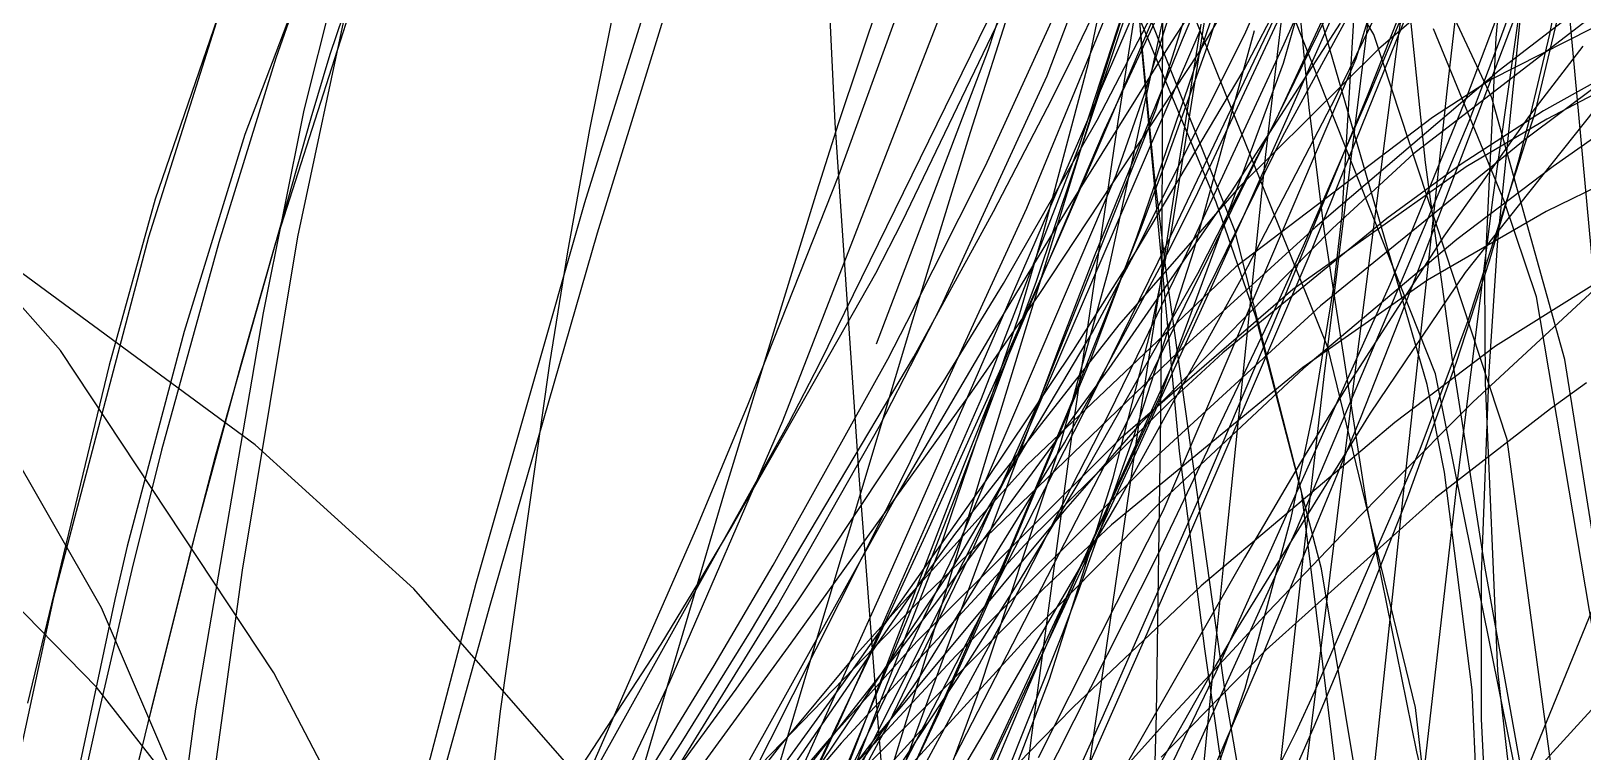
# Model space of a CAD drawing. Header units: metres. Extents: x -233 to 379, y -58 to 1087.
# Drawn here: x -82.9 to -48.05, y 46.61 to 62.79 of the extents above; entities that cross this region are included whole.
import ezdxf

# ---------------------------------------------------------------- set-up
doc = ezdxf.new("R2010")
doc.units = ezdxf.units.M

msp = doc.modelspace()

# ---------------------------------------------------------------- linework, layer by layer
for p, q in [((-51.148, 70.192, -1284.601), (-52.209, 62.617, -1287.804)), ((-57.643, 61.021, -1391.62), (-54.891, 69.803, -1385.374)), ((-52.754, 62.717, -1387.564), (-56.943, 69.758, -1391.464)), ((-73.72, 69.591, -1275.348), (-76.194, 62.264, -1276.696)), ((-50.099, 61.29, -1384.607), (-54.002, 69.622, -1389.727)), ((-74.883, 68.526, -1281.023), (-76.779, 61.019, -1282.481)), ((-54.212, 68.429, -1284.834), (-55.182, 60.018, -1287.117)), ((-62.256, 68.214, -1275.44), (-64.779, 60.708, -1274.847)), ((-50.659, 61.317, -1378.283), (-48.056, 68.199, -1370.291)), ((-59.154, 62.074, -1350.331), (-57.982, 67.719, -1339.246)), ((-52.426, 67.912, -1286.6), (-51.6, 59.84, -1287.36)), ((-55.87, 58.311, -1385.655), (-59.513, 67.448, -1390.302)), ((-57.896, 61.372, -1390.466), (-55.965, 67.548, -1385.932)), ((-51.554, 54.858, -1375.147), (-55.187, 67.378, -1380.859)), ((-65.164, 67.19, -1283.464), (-64.85, 60.735, -1284.885)), ((-77.485, 66.647, -1271.441), (-80.116, 59.019, -1271.721)), ((-57.301, 62.528, -1355.248), (-54.513, 66.799, -1348.033)), ((-56.679, 62.304, -1343.596), (-53.968, 66.888, -1335.39)), ((-48.976, 66.812, -1286.975), (-50.081, 59.062, -1291.173)), ((-58.937, 60.181, -1358.441), (-56.362, 66.223, -1348.458)), ((-57.38, 58.034, -1384.105), (-53.343, 66.549, -1375.185)), ((-55.65, 62.725, -1331.779), (-53.979, 66.536, -1325.935)), ((-54.764, 62.502, -1336.816), (-53.124, 66.217, -1329.763)), ((-53.144, 62.177, -1392.929), (-51.883, 66.307, -1390.037)), ((-76.027, 65.924, -1270.758), (-78.101, 60.473, -1271.255)), ((-75.246, 66.026, -1274.299), (-76.916, 58.169, -1276.164)), ((-55.659, 61.927, -1339.569), (-53.529, 66.018, -1332.051)), ((-54.204, 57.736, -1377.306), (-50.849, 66.018, -1367.252)), ((-76.218, 65.581, -1271.856), (-77.402, 62.185, -1272.029)), ((-49.743, 65.67, -1289.473), (-50.012, 62.637, -1289.493)), ((-45.039, 65.668, -1287.759), (-49.937, 61.909, -1286.682)), ((-49.905, 62.623, -1370.977), (-48.838, 65.551, -1367.348)), ((-48.8, 62.724, -1339.228), (-48.215, 65.743, -1332.204)), ((-60.254, 65.417, -1278.334), (-61.817, 60.514, -1277.002)), ((-61.403, 62.381, -1388.944), (-60.494, 65.165, -1386.133)), ((-60.539, 58.818, -1396.8), (-57.899, 65.248, -1392.681)), ((-59.519, 62.198, -1333.612), (-57.994, 65.361, -1328.96)), ((-58.233, 65.359, -1280.911), (-57.692, 59.622, -1283.147)), ((-56.701, 59.171, -1335.437), (-53.77, 65.46, -1325.514)), ((-53.6, 61.309, -1347.176), (-51.581, 65.454, -1340.381)), ((-60.083, 61.79, -1332.386), (-58.886, 64.949, -1326.845)), ((-57.76, 65.144, -1279.126), (-58.714, 62.141, -1278.647)), ((-56.488, 62.454, -1351.644), (-55.656, 64.946, -1347.436)), ((-75.331, 64.522, -1275.164), (-77.414, 58.036, -1276.561)), ((-66.017, 54.044, -1392.505), (-61.938, 64.568, -1383.545)), ((-59.304, 60.484, -1357.119), (-57.472, 64.743, -1349.973)), ((-58.961, 60.79, -1334.092), (-56.971, 64.637, -1327.373)), ((-51.366, 55.098, -1381.023), (-55.129, 64.584, -1386.107)), ((-54.778, 62.074, -1390.304), (-54.082, 64.526, -1388.47)), ((-52.889, 61.337, -1373.282), (-51.607, 64.583, -1369.195)), ((-52.815, 61.442, -1375.014), (-51.476, 64.682, -1370.497)), ((-52.189, 56.277, -1379.464), (-49.05, 64.5, -1369.396)), ((-58.107, 64.376, -1280.911), (-57.964, 62.397, -1281.699)), ((-56.388, 64.159, -1280.581), (-57.053, 62.594, -1280.224)), ((-55.62, 58.76, -1353.118), (-53.229, 64.148, -1343.898)), ((-54.93, 60.833, -1334.862), (-53.388, 64.165, -1329.834)), ((-68.923, 63.903, -1282.086), (-70.476, 58.933, -1282.109)), ((-69.662, 64.062, -1283.448), (-70.365, 60.585, -1284.479)), ((-68.417, 64.01, -1273.611), (-70.187, 58.257, -1273.397)), ((-61.473, 59.765, -1335.807), (-59.575, 63.911, -1329.685)), ((-59.36, 60.224, -1358.082), (-58.146, 63.943, -1351.885)), ((-57.158, 64.088, -1280.362), (-58.804, 60.561, -1279.484)), ((-58.707, 57.42, -1348.554), (-57.306, 63.853, -1339.395)), ((-56.291, 58.953, -1390.461), (-58.378, 63.962, -1393.075)), ((-57.497, 64.03, -1288.555), (-57.509, 57.949, -1290.833)), ((-52.972, 63.792, -1278.348), (-54.803, 60.421, -1276.847)), ((-50.751, 64.025, -1292.421), (-52.636, 62.394, -1291.123)), ((-49.37, 64.067, -1285.136), (-49.977, 58.091, -1285.12)), ((-78.52, 63.696, -1270.141), (-80.26, 58.163, -1271.007)), ((-64.76, 59.556, -1355.738), (-63.334, 63.509, -1350.166)), ((-63.344, 58.512, -1336.776), (-60.947, 63.495, -1328.666)), ((-60.334, 57.155, -1356.37), (-58.202, 63.524, -1347.473)), ((-58.071, 58.165, -1354.999), (-56.224, 63.57, -1345.033)), ((-53.781, 55.691, -1383.118), (-57.005, 63.685, -1387.043)), ((-54.435, 63.429, -1282.826), (-54.208, 61.079, -1283.442)), ((-52.816, 63.578, -1286.989), (-53.874, 55.036, -1290.737)), ((-50.863, 63.64, -1291.104), (-51.109, 61.445, -1292.045)), ((-65.189, 55.34, -1397.81), (-61.238, 63.396, -1390.617)), ((-58.114, 63.216, -1290.086), (-58.499, 60.763, -1291.015)), ((-57.869, 54.838, -1386.063), (-53.823, 63.101, -1377.852)), ((-57.286, 58.343, -1349.921), (-56.54, 63.098, -1342.006)), ((-53.463, 58.662, -1341.155), (-53.176, 63.418, -1332.629)), ((-47.701, 63.24, -1290.829), (-51.863, 60.039, -1287.966)), ((-47.243, 63.158, -1298.596), (-50.128, 61.7, -1295.622)), ((-49.131, 60.962, -1342.78), (-48.542, 63.4, -1337.081)), ((-48.37, 63.269, -1285.354), (-47.651, 55.487, -1286.321)), ((-60.755, 53.281, -1396.616), (-56.647, 62.804, -1390.972)), ((-58.14, 57.759, -1339.334), (-55.65, 62.725, -1331.779)), ((-56.633, 62.948, -1289.376), (-57.153, 59.701, -1290.557)), ((-56.782, 57.889, -1352.531), (-55.43, 62.802, -1345.549)), ((-55.946, 59.179, -1344.558), (-53.5, 62.972, -1337.571)), ((-49.816, 58.96, -1384.174), (-51.414, 62.84, -1385.995)), ((-49.264, 60.78, -1343.455), (-48.8, 62.724, -1339.228)), ((-63.915, 55.767, -1395.09), (-61.403, 62.381, -1388.944)), ((-59.642, 58.774, -1360.982), (-57.301, 62.528, -1355.248)), ((-57.053, 62.594, -1280.224), (-59.043, 57.696, -1279.71)), ((-57.964, 62.397, -1281.699), (-57.125, 53.364, -1285.549)), ((-57.383, 59.953, -1355.692), (-56.488, 62.454, -1351.644)), ((-56.762, 58.197, -1344.384), (-54.764, 62.502, -1336.816)), ((-52.636, 62.394, -1291.123), (-55.781, 59.28, -1289.589)), ((-49.756, 53.624, -1383.572), (-52.754, 62.717, -1387.564)), ((-52.209, 62.617, -1287.804), (-52.472, 60.62, -1288.719)), ((-50.611, 60.767, -1373.212), (-49.905, 62.623, -1370.977)), ((-50.012, 62.637, -1289.493), (-50.262, 57.23, -1289.782)), ((-48.054, 62.453, -1286.083), (-49.255, 60.897, -1284.858)), ((-77.402, 62.185, -1272.029), (-78.686, 58.047, -1272.632)), ((-76.194, 62.264, -1276.696), (-76.618, 60.835, -1277.129)), ((-60.266, 56.878, -1352.714), (-56.679, 62.304, -1343.596)), ((-60.18, 58.214, -1357.332), (-59.154, 62.074, -1350.331)), ((-59.975, 61.28, -1334.951), (-59.519, 62.198, -1333.612)), ((-58.714, 62.141, -1278.647), (-59.697, 58.965, -1278.503)), ((-57.518, 54.654, -1395.091), (-54.778, 62.074, -1390.304)), ((-57.478, 52.022, -1398.736), (-53.144, 62.177, -1392.929)), ((-62.462, 56.616, -1341.145), (-60.083, 61.79, -1332.386)), ((-58.084, 57.849, -1346.737), (-55.659, 61.927, -1339.569)), ((-49.937, 61.909, -1286.682), (-54.069, 58.38, -1286.723)), ((-50.128, 61.7, -1295.622), (-51.431, 60.848, -1294.616)), ((-47.319, 61.907, -1295.466), (-48.944, 60.998, -1294.02)), ((-58.534, 59.554, -1391.73), (-57.896, 61.372, -1390.466)), ((-55.03, 56.147, -1379.353), (-52.889, 61.337, -1373.282)), ((-54.302, 58.04, -1379.497), (-52.815, 61.442, -1375.014)), ((-51.109, 61.445, -1292.045), (-51.3, 59.717, -1292.799)), ((-47.533, 61.351, -1288.775), (-50.699, 57.374, -1285.532)), ((-47.743, 61.559, -1284.981), (-49.313, 60.39, -1284.443)), ((-47.794, 61.374, -1297.335), (-48.863, 60.815, -1296.236)), ((-76.779, 61.019, -1282.481), (-77.692, 56.469, -1283.773)), ((-61.29, 58.741, -1338.61), (-59.975, 61.28, -1334.951)), ((-60.242, 54.545, -1395.63), (-57.643, 61.021, -1391.62)), ((-55.674, 57.316, -1353.219), (-53.6, 61.309, -1347.176)), ((-54.208, 61.079, -1283.442), (-53.874, 58.344, -1284.232)), ((-52.383, 57.113, -1382.8), (-50.659, 61.317, -1378.283)), ((-48.944, 60.998, -1294.02), (-50.787, 59.806, -1292.672)), ((-48.463, 55.417, -1381.519), (-50.099, 61.29, -1384.607)), ((-76.618, 60.835, -1277.129), (-78.763, 53.243, -1279.794)), ((-64.779, 60.708, -1274.847), (-65.254, 59.195, -1274.944)), ((-64.85, 60.735, -1284.885), (-64.311, 52.812, -1287.317)), ((-61.065, 57.128, -1340.332), (-58.961, 60.79, -1334.092)), ((-58.499, 60.763, -1291.015), (-59.507, 53.916, -1293.789)), ((-56.704, 57.352, -1340.092), (-54.93, 60.833, -1334.862)), ((-51.431, 60.848, -1294.616), (-55.846, 57.5, -1291.967)), ((-54.483, 51.618, -1383.146), (-50.611, 60.767, -1373.212)), ((-49.255, 60.897, -1284.858), (-51.176, 58.185, -1283.434)), ((-48.863, 60.815, -1296.236), (-50.677, 59.741, -1294.608)), ((-50.631, 56.293, -1352.594), (-49.131, 60.962, -1342.78)), ((-49.494, 59.894, -1345.322), (-49.264, 60.78, -1343.455)), ((-78.101, 60.473, -1271.255), (-79.466, 56.044, -1272.281)), ((-70.365, 60.585, -1284.479), (-70.854, 57.837, -1285.424)), ((-61.817, 60.514, -1277.002), (-62.52, 58.224, -1276.746)), ((-58.804, 60.561, -1279.484), (-61.255, 54.811, -1279.268)), ((-60.353, 58.055, -1360.934), (-59.304, 60.484, -1357.119)), ((-54.803, 60.421, -1276.847), (-56.695, 56.572, -1276.101)), ((-49.313, 60.39, -1284.443), (-53.95, 56.622, -1283.6)), ((-52.472, 60.62, -1288.719), (-53.173, 55.178, -1291.278)), ((-47.82, 60.388, -1293.123), (-48.725, 59.748, -1292.503)), ((-82.236, 55.618, -1380.172), (-86.182, 60.081, -1381.534)), ((-61.561, 54.545, -1366.68), (-59.36, 60.224, -1358.082)), ((-59.802, 58.189, -1361.538), (-58.937, 60.181, -1358.441)), ((-57.973, 58.372, -1358.178), (-57.383, 59.953, -1355.692)), ((-55.182, 60.018, -1287.117), (-55.493, 57.056, -1288.12)), ((-51.863, 60.039, -1287.966), (-53.675, 58.361, -1287.217)), ((-63.233, 56.254, -1340.865), (-61.473, 59.765, -1335.807)), ((-57.153, 59.701, -1290.557), (-57.979, 54.303, -1292.686)), ((-57.692, 59.622, -1283.147), (-57.408, 57.293, -1284.156)), ((-50.677, 59.741, -1294.608), (-54.57, 56.992, -1291.922)), ((-50.787, 59.806, -1292.672), (-52.46, 58.584, -1291.692)), ((-51.3, 59.717, -1292.799), (-52.102, 52.334, -1296.092)), ((-51.6, 59.84, -1287.36), (-50.999, 55.463, -1288.086)), ((-48.725, 59.748, -1292.503), (-50.887, 58.116, -1291.248)), ((-50.152, 57.633, -1349.873), (-49.494, 59.894, -1345.322)), ((-66.798, 54.415, -1362.623), (-64.76, 59.556, -1355.738)), ((-62.163, 51.055, -1396.886), (-58.534, 59.554, -1391.73)), ((-55.781, 59.28, -1289.589), (-58.478, 56.196, -1288.92)), ((-47.437, 59.444, -1285.626), (-48.883, 58.742, -1284.432)), ((-80.116, 59.019, -1271.721), (-81.143, 55.289, -1272.478)), ((-70.476, 58.933, -1282.109), (-72.913, 50.39, -1283.218)), ((-65.254, 59.195, -1274.944), (-67.312, 52.503, -1275.69)), ((-59.697, 58.965, -1278.503), (-60.109, 57.619, -1278.549)), ((-58.694, 55.217, -1351.579), (-55.946, 59.179, -1344.558)), ((-57.349, 57.876, -1337.476), (-56.701, 59.171, -1335.437)), ((-55.4, 56.38, -1389.205), (-56.291, 58.953, -1390.461)), ((-50.081, 59.062, -1291.173), (-50.898, 52.515, -1294.992)), ((-49.1, 56.826, -1383.245), (-49.816, 58.96, -1384.174)), ((-63.199, 53.041, -1399.994), (-60.539, 58.818, -1396.8)), ((-63.079, 55.475, -1343.226), (-61.29, 58.741, -1338.61)), ((-61.192, 56.218, -1364.621), (-59.642, 58.774, -1360.982)), ((-56.43, 56.957, -1356.055), (-55.62, 58.76, -1353.118)), ((-52.46, 58.584, -1291.692), (-56.143, 55.569, -1290.092)), ((-53.646, 57.056, -1343.936), (-53.463, 58.662, -1341.155)), ((-48.883, 58.742, -1284.432), (-51.548, 57.198, -1282.758)), ((-70.187, 58.257, -1273.397), (-72.615, 49.844, -1274.347)), ((-63.935, 57.354, -1338.634), (-63.344, 58.512, -1336.776)), ((-62.52, 58.224, -1276.746), (-63.106, 56.298, -1276.649)), ((-60.697, 56.45, -1360.415), (-60.18, 58.214, -1357.332)), ((-59.587, 54.333, -1364.211), (-57.973, 58.372, -1358.178)), ((-53.675, 58.361, -1287.217), (-57.994, 53.973, -1286.077)), ((-57.899, 55.828, -1348.349), (-56.762, 58.197, -1344.384)), ((-57.752, 56.098, -1353.496), (-57.286, 58.343, -1349.921)), ((-54.069, 58.38, -1286.723), (-57.133, 55.588, -1287.184)), ((-54.378, 52.464, -1383.106), (-55.87, 58.311, -1385.655)), ((-53.874, 58.344, -1284.232), (-52.913, 52.151, -1286.231)), ((-46.008, 58.23, -1294.776), (-50.018, 55.721, -1291.923)), ((-80.26, 58.163, -1271.007), (-82.398, 50.077, -1273.293)), ((-78.686, 58.047, -1272.632), (-79.971, 53.38, -1273.73)), ((-77.414, 58.036, -1276.561), (-78.186, 55.327, -1277.422)), ((-76.916, 58.169, -1276.164), (-78.158, 50.691, -1278.943)), ((-61.701, 54.962, -1365.482), (-60.353, 58.055, -1360.934)), ((-61.328, 54.75, -1366.565), (-59.802, 58.189, -1361.538)), ((-59.497, 55.626, -1350.521), (-58.084, 57.849, -1346.737)), ((-59.099, 55.439, -1359.724), (-58.071, 58.165, -1354.999)), ((-59.035, 54.671, -1387.399), (-57.38, 58.034, -1384.105)), ((-58.978, 54.836, -1342.254), (-57.349, 57.876, -1337.476)), ((-58.134, 53.712, -1358.186), (-56.782, 57.889, -1352.531)), ((-57.509, 57.949, -1290.833), (-57.522, 55.963, -1291.659)), ((-54.894, 56.723, -1381.179), (-54.302, 58.04, -1379.497)), ((-50.887, 58.116, -1291.248), (-54.325, 55.227, -1289.886)), ((-51.176, 58.185, -1283.434), (-53.366, 54.798, -1282.558)), ((-49.977, 58.091, -1285.12), (-50.17, 55.152, -1285.288)), ((-77.865, 53.506, -1395.403), (-83.512, 57.655, -1398.571)), ((-70.854, 57.837, -1285.424), (-71.259, 55.327, -1286.375)), ((-60.109, 57.619, -1278.549), (-61.264, 53.827, -1278.854)), ((-55.846, 57.5, -1291.967), (-60.54, 53.043, -1290.595)), ((-59.043, 57.696, -1279.71), (-59.82, 55.675, -1279.824)), ((-59.064, 56.032, -1341.948), (-58.14, 57.759, -1339.334)), ((-57.838, 49.266, -1386.233), (-54.204, 57.736, -1377.306)), ((-50.891, 55.358, -1354.232), (-50.152, 57.633, -1349.873)), ((-47.052, 57.683, -1282.668), (-50.525, 54.463, -1281.049)), ((-67.19, 51.623, -1347.509), (-63.935, 57.354, -1338.634)), ((-62.058, 52.55, -1362.452), (-60.334, 57.155, -1356.37)), ((-59.805, 53.447, -1353.946), (-58.707, 57.42, -1348.554)), ((-59.264, 52.834, -1346.828), (-56.704, 57.352, -1340.092)), ((-58.512, 52.179, -1360.332), (-55.674, 57.316, -1353.219)), ((-57.408, 57.293, -1284.156), (-56.08, 47.853, -1288.512)), ((-51.548, 57.198, -1282.758), (-54.342, 55.237, -1281.715)), ((-50.699, 57.374, -1285.532), (-52.832, 54.213, -1284.384)), ((-50.262, 57.23, -1289.782), (-50.249, 54.897, -1290.007)), ((-62.412, 54.925, -1344.015), (-61.065, 57.128, -1340.332)), ((-61.775, 54.696, -1356.233), (-60.266, 56.878, -1352.714)), ((-54.57, 56.992, -1291.922), (-58.442, 53.645, -1290.324)), ((-58.026, 53.455, -1361.464), (-56.43, 56.957, -1356.055)), ((-56.294, 48.409, -1391.09), (-52.383, 57.113, -1382.8)), ((-55.493, 57.056, -1288.12), (-56.119, 50.914, -1290.374)), ((-54.114, 54.218, -1348.691), (-53.646, 57.056, -1343.936)), ((-47.452, 47.082, -1379.667), (-49.1, 56.826, -1383.245)), ((-77.692, 56.469, -1283.773), (-79.208, 47.576, -1286.838)), ((-63.847, 53.921, -1345.584), (-62.462, 56.616, -1341.145)), ((-56.695, 56.572, -1276.101), (-59.379, 50.683, -1276.087)), ((-53.95, 56.622, -1283.6), (-57.89, 53.001, -1283.829)), ((-57.615, 51.004, -1387.928), (-54.894, 56.723, -1381.179)), ((-63.106, 56.298, -1276.649), (-65.443, 48.532, -1276.871)), ((-63.662, 55.425, -1342.045), (-63.233, 56.254, -1340.865)), ((-63.526, 52.243, -1369.812), (-61.192, 56.218, -1364.621)), ((-62.495, 51.165, -1369.059), (-60.697, 56.45, -1360.415)), ((-58.478, 56.196, -1288.92), (-62.169, 51.493, -1288.734)), ((-56.569, 52.542, -1383.299), (-55.03, 56.147, -1379.353)), ((-53.926, 50.717, -1386.672), (-55.4, 56.38, -1389.205)), ((-53.044, 54.118, -1381.945), (-52.189, 56.277, -1379.464)), ((-51.713, 53.403, -1358.245), (-50.631, 56.293, -1352.594)), ((-79.466, 56.044, -1272.281), (-80.739, 51.227, -1273.825)), ((-62.206, 50.747, -1349.877), (-59.064, 56.032, -1341.948)), ((-58.708, 54.177, -1351.029), (-57.899, 55.828, -1348.349)), ((-58.606, 52.761, -1358.581), (-57.752, 56.098, -1353.496)), ((-57.522, 55.963, -1291.659), (-57.539, 54.145, -1292.441)), ((-81.433, 48.061, -1387.01), (-88.853, 55.664, -1390.251)), ((-77.448, 48.383, -1377.976), (-82.236, 55.618, -1380.172)), ((-66.744, 49.316, -1351.592), (-63.079, 55.475, -1343.226)), ((-66.238, 50.804, -1348.431), (-63.662, 55.425, -1342.045)), ((-57.133, 55.588, -1287.184), (-63.028, 49.925, -1288.731)), ((-61.472, 52.678, -1355.353), (-59.497, 55.626, -1350.521)), ((-61.373, 50.032, -1368.428), (-59.099, 55.439, -1359.724)), ((-59.82, 55.675, -1279.824), (-60.252, 54.534, -1279.946)), ((-56.143, 55.569, -1290.092), (-57.307, 54.489, -1289.799)), ((-51.812, 47.605, -1379.937), (-53.781, 55.691, -1383.118)), ((-50.018, 55.721, -1291.923), (-52.282, 54.004, -1290.925)), ((-50.999, 55.463, -1288.086), (-50.255, 50.733, -1289.045)), ((-47.582, 49.869, -1378.909), (-48.463, 55.417, -1381.519)), ((-81.143, 55.289, -1272.478), (-82.978, 47.706, -1274.645)), ((-78.186, 55.327, -1277.422), (-79.179, 51.657, -1278.762)), ((-71.259, 55.327, -1286.375), (-72.367, 47.526, -1289.683)), ((-65.883, 53.99, -1398.955), (-65.189, 55.34, -1397.81)), ((-61.512, 51.379, -1358.096), (-58.694, 55.217, -1351.579)), ((-54.342, 55.237, -1281.715), (-58.638, 51.708, -1281.163)), ((-54.325, 55.227, -1289.886), (-57.575, 52.178, -1289.26)), ((-53.173, 55.178, -1291.278), (-54.225, 46.642, -1295.468)), ((-51.995, 52.312, -1359.753), (-50.891, 55.358, -1354.232)), ((-49.407, 45.373, -1376.781), (-51.366, 55.098, -1381.023)), ((-50.17, 55.152, -1285.288), (-50.343, 50.583, -1285.671)), ((-65.67, 50.026, -1351.914), (-62.412, 54.925, -1344.015)), ((-63.064, 51.867, -1369.727), (-61.701, 54.962, -1365.482)), ((-62.773, 51.563, -1370.918), (-61.328, 54.75, -1366.565)), ((-62.15, 46.523, -1393.435), (-57.869, 54.838, -1386.063)), ((-61.255, 54.811, -1279.268), (-61.993, 52.956, -1279.501)), ((-59.698, 53.548, -1344.274), (-58.978, 54.836, -1342.254)), ((-53.366, 54.798, -1282.558), (-54.394, 53.105, -1282.428)), ((-53.874, 55.036, -1290.737), (-54.083, 53.218, -1291.592)), ((-51.164, 52.891, -1374.334), (-51.554, 54.858, -1375.147)), ((-50.249, 54.897, -1290.007), (-49.976, 48.43, -1290.764)), ((-47.975, 54.892, -1283.695), (-48.786, 54.314, -1283.226)), ((-67.95, 51.649, -1366.195), (-66.798, 54.415, -1362.623)), ((-65.836, 49.053, -1364.656), (-61.775, 54.696, -1356.233)), ((-64.124, 48.676, -1374.695), (-61.561, 54.545, -1366.68)), ((-62.344, 48.167, -1393.265), (-59.035, 54.671, -1387.399)), ((-61.743, 45.607, -1399.676), (-57.518, 54.654, -1395.091)), ((-61.73, 51.209, -1397.522), (-60.242, 54.545, -1395.63)), ((-60.252, 54.534, -1279.946), (-61.385, 51.513, -1280.388)), ((-57.307, 54.489, -1289.799), (-60.493, 51.363, -1289.269)), ((-50.525, 54.463, -1281.049), (-52.364, 52.622, -1280.751)), ((-68.558, 48.192, -1397.014), (-66.017, 54.044, -1392.505)), ((-60.905, 49.876, -1357.611), (-58.708, 54.177, -1351.029)), ((-60.881, 51.261, -1368.585), (-59.587, 54.333, -1364.211)), ((-57.979, 54.303, -1292.686), (-58.942, 47.708, -1295.558)), ((-57.539, 54.145, -1292.441), (-57.637, 47.456, -1295.462)), ((-52.832, 54.213, -1284.384), (-55.834, 49.355, -1283.72)), ((-55.319, 48.611, -1387.764), (-53.044, 54.118, -1381.945)), ((-54.609, 51.868, -1352.507), (-54.114, 54.218, -1348.691)), ((-48.786, 54.314, -1283.226), (-51.366, 52.314, -1282.092)), ((-81.322, 49.846, -1377.844), (-83.552, 53.746, -1379.592)), ((-70.704, 45.343, -1405.448), (-65.883, 53.99, -1398.955)), ((-66.162, 49.85, -1352.053), (-63.847, 53.921, -1345.584)), ((-61.264, 53.827, -1278.854), (-62.744, 48.964, -1279.642)), ((-59.507, 53.916, -1293.789), (-60.451, 46.877, -1296.955)), ((-57.994, 53.973, -1286.077), (-59.677, 52.061, -1285.961)), ((-59.421, 50.117, -1362.852), (-58.134, 53.712, -1358.186)), ((-52.282, 54.004, -1290.925), (-56.627, 50.338, -1289.726)), ((-79.971, 53.38, -1273.73), (-80.635, 50.705, -1274.549)), ((-74.302, 50.269, -1393.174), (-77.865, 53.506, -1395.403)), ((-58.442, 53.645, -1290.324), (-63.009, 49.085, -1289.462)), ((-62.997, 48.214, -1352.574), (-59.698, 53.548, -1344.274)), ((-61.658, 47.859, -1361.146), (-59.805, 53.447, -1353.946)), ((-60.144, 48.906, -1368.002), (-58.026, 53.455, -1361.464)), ((-57.125, 53.364, -1285.549), (-56.555, 48.923, -1287.657)), ((-54.071, 47.991, -1367.912), (-51.713, 53.403, -1358.245)), ((-48.303, 42.866, -1379.641), (-49.756, 53.624, -1383.572)), ((-78.763, 53.243, -1279.794), (-79.369, 50.896, -1280.834)), ((-67.063, 45.379, -1403.427), (-63.199, 53.041, -1399.994)), ((-60.54, 53.043, -1290.595), (-64.437, 48.731, -1290.389)), ((-64.384, 46.089, -1400.059), (-60.755, 53.281, -1396.616)), ((-57.89, 53.001, -1283.829), (-62.134, 48.767, -1284.757)), ((-54.394, 53.105, -1282.428), (-55.658, 50.969, -1282.438)), ((-54.083, 53.218, -1291.592), (-54.341, 50.95, -1292.675)), ((-64.658, 48.164, -1362.292), (-61.472, 52.678, -1355.353)), ((-64.311, 52.812, -1287.317), (-63.907, 47.554, -1289.329)), ((-61.993, 52.956, -1279.501), (-62.431, 51.837, -1279.688)), ((-60.708, 50.448, -1350.359), (-59.264, 52.834, -1346.828)), ((-60.03, 48.243, -1365.073), (-58.606, 52.761, -1358.581)), ((-52.364, 52.622, -1280.751), (-53.293, 51.665, -1280.709)), ((-50.54, 48.001, -1372.466), (-51.164, 52.891, -1374.334)), ((-67.312, 52.503, -1275.69), (-69.751, 44.258, -1277.416)), ((-63.097, 49.907, -1365.819), (-62.058, 52.55, -1362.452)), ((-58.851, 47.37, -1388.503), (-56.569, 52.542, -1383.299)), ((-51.366, 52.314, -1282.092), (-55.166, 48.9, -1281.458)), ((-53.174, 42.72, -1379.463), (-54.378, 52.464, -1383.106)), ((-52.957, 49.865, -1363.983), (-51.995, 52.312, -1359.753)), ((-52.102, 52.334, -1296.092), (-52.304, 50.432, -1296.97)), ((-50.898, 52.515, -1294.992), (-51.823, 44.467, -1299.872)), ((-67.424, 45.26, -1377.709), (-63.526, 52.243, -1369.812)), ((-59.677, 52.061, -1285.961), (-63.881, 47.005, -1286.108)), ((-61.502, 47.036, -1366.834), (-58.512, 52.179, -1360.332)), ((-57.575, 52.178, -1289.26), (-60.421, 49.288, -1289.145)), ((-60.28, 46.481, -1401.391), (-57.478, 52.022, -1398.736)), ((-52.913, 52.151, -1286.231), (-51.792, 46.614, -1288.28)), ((-79.179, 51.657, -1278.762), (-81.487, 42.441, -1282.81)), ((-71.001, 44.699, -1374.572), (-67.95, 51.649, -1366.195)), ((-67.928, 50.384, -1349.389), (-67.19, 51.623, -1347.509)), ((-62.431, 51.837, -1279.688), (-65.065, 44.984, -1281.203)), ((-63.815, 50.175, -1371.944), (-63.064, 51.867, -1369.727)), ((-58.638, 51.708, -1281.163), (-60.166, 50.274, -1281.324)), ((-57.28, 45.469, -1389.18), (-54.483, 51.618, -1383.146)), ((-55.637, 48.042, -1358.461), (-54.609, 51.868, -1352.507)), ((-53.293, 51.665, -1280.709), (-55.12, 49.753, -1280.758)), ((-80.739, 51.227, -1273.825), (-81.018, 50.03, -1274.285)), ((-60.493, 51.363, -1289.269), (-64.713, 46.805, -1289.226)), ((-63.998, 48.912, -1374.332), (-62.773, 51.563, -1370.918)), ((-62.169, 51.493, -1288.734), (-63.185, 50.075, -1288.863)), ((-62.497, 50.07, -1360.267), (-61.512, 51.379, -1358.096)), ((-62.376, 47.856, -1373.205), (-60.881, 51.261, -1368.585)), ((-61.385, 51.513, -1280.388), (-61.881, 50.174, -1280.66)), ((-79.369, 50.896, -1280.834), (-80.137, 47.844, -1282.287)), ((-64.71, 45.495, -1377.624), (-62.495, 51.165, -1369.059)), ((-64.5, 46.204, -1399.466), (-62.163, 51.055, -1396.886)), ((-63.657, 47.223, -1399.591), (-61.73, 51.209, -1397.522)), ((-61.356, 43.598, -1395.615), (-57.615, 51.004, -1387.928)), ((-55.658, 50.969, -1282.438), (-59.375, 44.467, -1283.22)), ((-56.119, 50.914, -1290.374), (-56.283, 49.268, -1291.035)), ((-54.341, 50.95, -1292.675), (-54.948, 45.475, -1295.34)), ((-80.635, 50.705, -1274.549), (-81.396, 47.446, -1275.68)), ((-78.158, 50.691, -1278.943), (-79.149, 43.499, -1282.339)), ((-67.561, 48.546, -1351.471), (-66.238, 50.804, -1348.431)), ((-66.472, 44.4, -1359.21), (-62.206, 50.747, -1349.877)), ((-59.379, 50.683, -1276.087), (-60.72, 47.574, -1276.553)), ((-52.72, 43.459, -1383.744), (-53.926, 50.717, -1386.672)), ((-50.343, 50.583, -1285.671), (-50.338, 47.356, -1286.034)), ((-50.255, 50.733, -1289.045), (-48.878, 43.023, -1290.925)), ((-49.512, 45.715, -1362.299), (-47.471, 50.703, -1353.856)), ((-72.913, 50.39, -1283.218), (-74.72, 43.49, -1284.967)), ((-70.662, 46.102, -1390.588), (-74.302, 50.269, -1393.174)), ((-68.753, 49.03, -1351.419), (-67.928, 50.384, -1349.389)), ((-60.166, 50.274, -1281.324), (-64.245, 46.189, -1282.252)), ((-61.942, 48.496, -1353.232), (-60.708, 50.448, -1350.359)), ((-56.627, 50.338, -1289.726), (-59.499, 47.611, -1289.498)), ((-52.304, 50.432, -1296.97), (-53.397, 40.115, -1301.813)), ((-82.398, 50.077, -1273.293), (-84.541, 40.184, -1277.354)), ((-81.018, 50.03, -1274.285), (-82.976, 40.872, -1278.203)), ((-78.092, 42.323, -1374.662), (-81.322, 49.846, -1377.844)), ((-72.615, 49.844, -1274.347), (-73.87, 45.311, -1275.411)), ((-68.456, 46.141, -1357.707), (-66.162, 49.85, -1352.053)), ((-63.028, 49.925, -1288.731), (-68.153, 44.645, -1290.81)), ((-67.068, 48.018, -1355.068), (-65.67, 50.026, -1351.914)), ((-66.745, 43.687, -1379.497), (-63.815, 50.175, -1371.944)), ((-63.185, 50.075, -1288.863), (-66.456, 45.327, -1289.546)), ((-65.777, 43.424, -1373.522), (-63.097, 49.907, -1365.819)), ((-64.642, 42.981, -1367.143), (-60.905, 49.876, -1357.611)), ((-63.431, 48.844, -1362.269), (-62.497, 50.07, -1360.267)), ((-61.881, 50.174, -1280.66), (-62.745, 47.831, -1281.205)), ((-62.518, 47.473, -1372.353), (-61.373, 50.032, -1368.428)), ((-59.739, 49.26, -1363.945), (-59.421, 50.117, -1362.852)), ((-54.09, 47.179, -1368.422), (-52.957, 49.865, -1363.983)), ((-55.12, 49.753, -1280.758), (-55.927, 48.89, -1280.851)), ((-68.304, 46.808, -1354.903), (-66.744, 49.316, -1351.592)), ((-60.421, 49.288, -1289.145), (-65.888, 43.325, -1289.691)), ((-62.08, 43.413, -1371.001), (-59.739, 49.26, -1363.945)), ((-61.343, 41.37, -1393.375), (-57.838, 49.266, -1386.233)), ((-56.283, 49.268, -1291.035), (-56.94, 42.643, -1293.816)), ((-55.834, 49.355, -1283.72), (-56.295, 48.559, -1283.744)), ((-72.503, 43.271, -1359.631), (-68.753, 49.03, -1351.419)), ((-68.611, 45.25, -1369.896), (-65.836, 49.053, -1364.656)), ((-67.098, 42.379, -1381.762), (-63.998, 48.912, -1374.332)), ((-66.654, 44.735, -1368.672), (-63.431, 48.844, -1362.269)), ((-63.009, 49.085, -1289.462), (-65.025, 46.847, -1289.441)), ((-62.744, 48.964, -1279.642), (-64.916, 41.91, -1281.375)), ((-62.158, 44.659, -1373.683), (-60.144, 48.906, -1368.002)), ((-55.166, 48.9, -1281.458), (-57.522, 46.494, -1281.683)), ((-55.927, 48.89, -1280.851), (-57.351, 47.35, -1281.083)), ((-56.555, 48.923, -1287.657), (-55.326, 40.427, -1291.909)), ((-46.541, 49.008, -1280.532), (-48.105, 47.292, -1280.514)), ((-69.824, 44.871, -1356.253), (-67.561, 48.546, -1351.471)), ((-65.443, 48.532, -1276.871), (-68.168, 39.404, -1278.482)), ((-62.134, 48.767, -1284.757), (-66.804, 43.747, -1286.441)), ((-64.437, 48.731, -1290.389), (-66.101, 46.721, -1290.546)), ((-64.764, 47.264, -1376.539), (-64.124, 48.676, -1374.695)), ((-63.439, 46.228, -1356.541), (-61.942, 48.496, -1353.232)), ((-56.295, 48.559, -1283.744), (-58.51, 44.667, -1284.059)), ((-58.388, 41.503, -1394.33), (-55.319, 48.611, -1387.764)), ((-75.136, 43.951, -1376.618), (-77.448, 48.383, -1377.976)), ((-71.785, 41.354, -1401.766), (-68.558, 48.192, -1397.014)), ((-68.21, 43.276, -1369.173), (-64.658, 48.164, -1362.292)), ((-66.869, 42.599, -1361.146), (-62.997, 48.214, -1352.574)), ((-66.416, 40.352, -1399.546), (-62.344, 48.167, -1393.265)), ((-62.531, 41.734, -1373.67), (-60.03, 48.243, -1365.073)), ((-59.758, 41.174, -1397.15), (-56.294, 48.409, -1391.09)), ((-49.976, 48.43, -1290.764), (-49.052, 40.335, -1291.953)), ((-80.137, 47.844, -1282.287), (-82.193, 39.352, -1286.792)), ((-75.461, 40.451, -1383.978), (-81.433, 48.061, -1387.01)), ((-70.445, 43.405, -1361.995), (-67.068, 48.018, -1355.068)), ((-62.745, 47.831, -1281.205), (-64.944, 41.831, -1282.923)), ((-63.408, 45.57, -1376.196), (-62.376, 47.856, -1373.205)), ((-63.37, 43.275, -1366.771), (-61.658, 47.859, -1361.146)), ((-57.812, 41.803, -1367.519), (-55.637, 48.042, -1358.461)), ((-56.08, 47.853, -1288.512), (-55.009, 41.55, -1291.721)), ((-54.497, 47.063, -1369.509), (-54.071, 47.991, -1367.912)), ((-50.28, 42.076, -1370.406), (-50.54, 48.001, -1372.466)), ((-81.396, 47.446, -1275.68), (-81.738, 45.894, -1276.277)), ((-79.208, 47.576, -1286.838), (-80.364, 39.074, -1290.481)), ((-72.367, 47.526, -1289.683), (-72.568, 45.796, -1290.533)), ((-64.561, 43.177, -1378.595), (-62.518, 47.473, -1372.353)), ((-63.907, 47.554, -1289.329), (-63.761, 45.652, -1290.134)), ((-60.72, 47.574, -1276.553), (-62.883, 42.454, -1277.699)), ((-59.499, 47.611, -1289.498), (-60.208, 46.898, -1289.512)), ((-58.942, 47.708, -1295.558), (-59.212, 45.825, -1296.446)), ((-57.637, 47.456, -1295.462), (-57.901, 38.41, -1299.969)), ((-50.667, 37.601, -1376.663), (-51.812, 47.605, -1379.937)), ((-68.38, 38.435, -1403.3), (-63.657, 47.223, -1399.591)), ((-67.086, 42.34, -1382.508), (-64.764, 47.264, -1376.539)), ((-62.761, 47.266, -1284.285), (-67.012, 42.605, -1285.911)), ((-60.844, 42.962, -1392.561), (-58.851, 47.37, -1388.503)), ((-57.351, 47.35, -1281.083), (-59.571, 44.906, -1281.612)), ((-56.928, 42.169, -1377.384), (-54.497, 47.063, -1369.509)), ((-54.856, 45.443, -1371.198), (-54.09, 47.179, -1368.422)), ((-48.105, 47.292, -1280.514), (-51.507, 43.56, -1281.009)), ((-50.338, 47.356, -1286.034), (-49.97, 39.73, -1287.082)), ((-71.963, 41.2, -1361.967), (-68.304, 46.808, -1354.903)), ((-66.101, 46.721, -1290.546), (-70.005, 41.766, -1291.251)), ((-65.025, 46.847, -1289.441), (-67.762, 43.657, -1289.645)), ((-64.713, 46.805, -1289.226), (-65.785, 45.553, -1289.36)), ((-63.881, 47.005, -1286.108), (-65.684, 44.664, -1286.435)), ((-60.208, 46.898, -1289.512), (-62.268, 44.782, -1289.631)), ((-62.195, 45.866, -1368.258), (-61.502, 47.036, -1366.834)), ((-60.451, 46.877, -1296.955), (-61.605, 37.781, -1301.43)), ((-54.225, 46.642, -1295.468), (-54.704, 42.596, -1297.526)), ((-51.792, 46.614, -1288.28), (-51.084, 43.571, -1289.502))]:
    msp.add_line(p, q)

doc.saveas('drawing.dxf')
